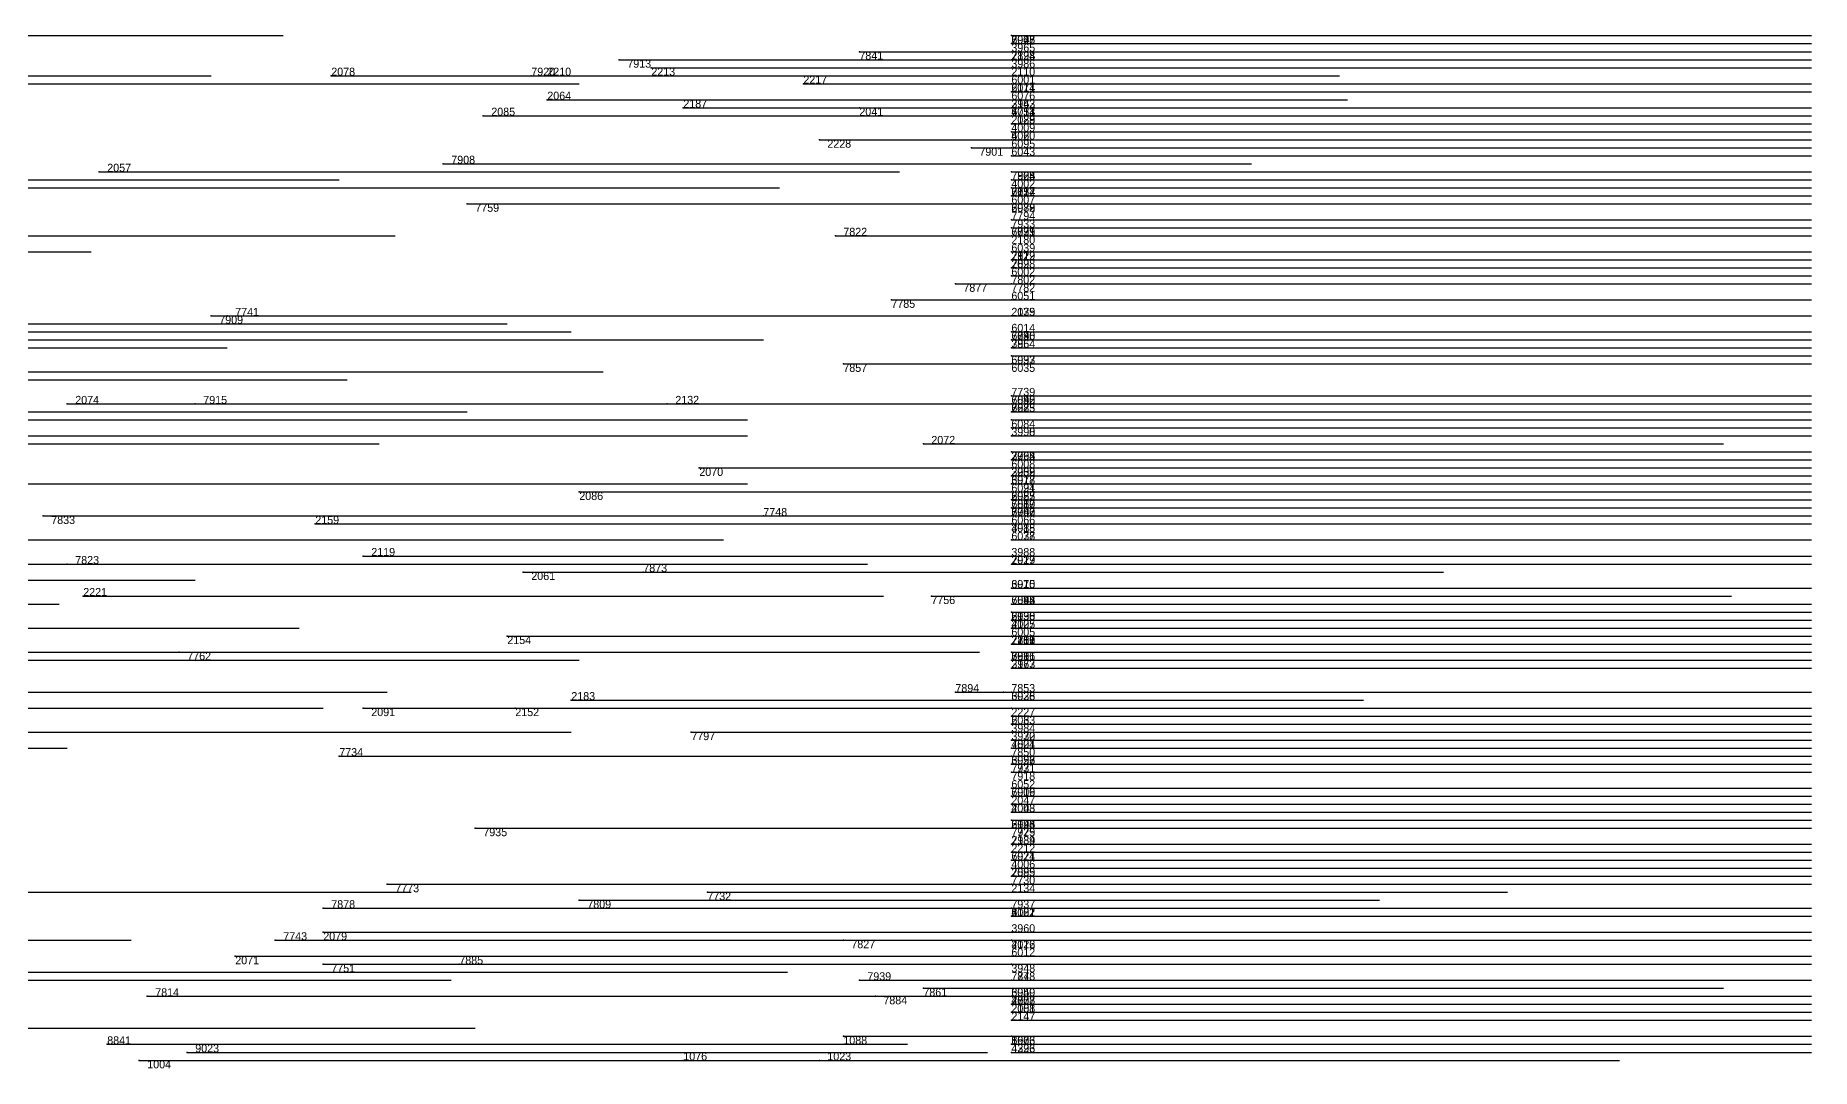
# Model space of a CAD drawing. Extents: x 0 to 1.1, y 0 to 1.
# Drawn here: x 0.878 to 1.1, y 0.501 to 0.63 of the extents above; entities that cross this region are included whole.
import ezdxf

# ---------------------------------------------------------------- set-up
doc = ezdxf.new("R2010")
doc.units = 0
for name, color, linetype in [('Facilities', 3, 'CONTINUOUS'), ('Normals', 1, 'CONTINUOUS'), ('Source_points', 5, 'CONTINUOUS'), ('Text', 3, 'CONTINUOUS')]:
    doc.layers.add(name, color=color, linetype=linetype)

msp = doc.modelspace()

# ---------------------------------------------------------------- linework, layer by layer
at = {"layer": 'Facilities', "color": 3}
for p in [(1, 0.63, 0.633), (1, 0.63, 0.983), (1, 0.629, 0.049), (1, 0.629, 0.33), (0.951, 0.627, 1), (0.955, 0.626), (0.981, 0.628, 1), (1, 0.628, 0.957), (1, 0.627, 0.099), (1, 0.626, 0.115), (1, 0.626, 0.304), (0.915, 0.625), (0.94, 0.625, 1), (0.941, 0.625), (0.974, 0.624), (1, 0.624, 0.247), (1, 0.624, 0.727), (0.942, 0.622), (1, 0.623, 0.6), (1, 0.623, 0.648), (0.934, 0.62), (0.959, 0.621), (0.981, 0.621), (1, 0.621, 0.13), (1, 0.621, 0.459), (1, 0.621, 0.27), (1, 0.621, 0.995), (1, 0.62, 0.238), (1, 0.62, 0.668), (1, 0.619, 0.172), (1, 0.618, 0.406), (1, 0.618, 0.38), (0.976, 0.617), (0.995, 0.616, 1), (1, 0.617, 0.641), (1, 0.616, 0.747), (1, 0.615, 0.708), (0.886, 0.613), (0.929, 0.614, 1), (1, 0.613, 0.867), (1, 0.613, 0.786), (1, 0.612, 0.3), (1, 0.612, 0.875), (1, 0.611, 0.009), (1, 0.611, 0.672), (1, 0.611, 0.875), (0.932, 0.609, 1), (1, 0.61, 0.76), (1, 0.609), (1, 0.609, 0.334), (1, 0.609, 0.555), (1, 0.609, 0.526), (1, 0.607, 0.934), (1, 0.607, 0.854), (1, 0.606, 0.901), (0.978, 0.605, 1), (1, 0.605, 0.197), (1, 0.605, 0.728), (1, 0.605, 0.853), (1, 0.603, 0.153), (1, 0.603, 0.651), (1, 0.603, 0.913), (1, 0.603, 0.984), (1, 0.602, 0.894), (1, 0.601, 0.156), (1, 0.6, 0.693), (0.993, 0.599, 1), (1, 0.599, 0.977), (1, 0.599, 0.965), (0.9, 0.595, 1), (0.902, 0.595, 1), (0.985, 0.597, 1), (1, 0.597, 0.532), (1, 0.595, 0.221), (1, 0.595, 0.014), (1, 0.593, 0.73), (1, 0.593, 0.672), (1, 0.593, 0.933), (1, 0.592, 0.793), (1, 0.592, 0.896), (1, 0.591, 0.286), (0.979, 0.589, 1), (1, 0.59, 0.621), (1, 0.59, 0.54), (1, 0.589, 0.689), (0.882, 0.584), (0.898, 0.584, 1), (0.957, 0.584), (1, 0.585, 0.596), (1, 0.585, 0.709), (1, 0.585, 0.838), (1, 0.585, 0.831), (1, 0.584, 0.129), (1, 0.584, 0.637), (1, 0.584, 0.84), (1, 0.583, 0.944), (1, 0.582, 0.61), (1, 0.581, 0.441), (1, 0.58, 0.361), (0.989, 0.579), (1, 0.578, 0.183), (0.961, 0.576), (1, 0.577, 0.351), (1, 0.577, 0.798), (1, 0.576, 0.214), (1, 0.576, 0.258), (1, 0.576, 0.593), (1, 0.575, 0.068), (1, 0.575, 0.483), (1, 0.575, 0.581), (0.946, 0.573), (1, 0.574, 0.599), (1, 0.573, 0.17), (1, 0.573, 0.675), (1, 0.572, 0.275), (1, 0.572, 0.509), (1, 0.572, 0.875), (1, 0.572, 0.794), (1, 0.571, 0.537), (1, 0.571, 0.563), (1, 0.571, 0.612), (1, 0.571, 0.97), (0.879, 0.57, 1), (0.913, 0.569), (0.969, 0.57, 1), (1, 0.57, 0.479), (1, 0.57, 0.685), (1, 0.57, 0.938), (1, 0.569, 0.387), (1, 0.569, 0.407), (1, 0.567, 0.569), (1, 0.567, 0.567), (0.882, 0.564, 1), (0.919, 0.565), (1, 0.565, 0.299), (1, 0.564, 0.073), (1, 0.564, 0.792), (0.939, 0.563), (0.954, 0.563, 1), (0.884, 0.56), (0.99, 0.56, 1), (1, 0.561, 0.34), (1, 0.561, 0.519), (1, 0.559, 0.529), (1, 0.559, 0.513), (1, 0.559, 0.93), (1, 0.558, 0.208), (0.937, 0.555), (1, 0.557, 0.174), (1, 0.557, 0.372), (1, 0.557, 0.422), (1, 0.557, 0.752), (1, 0.556, 0.133), (1, 0.555, 0.662), (0.896, 0.553, 1), (1, 0.554, 0.209), (1, 0.554, 0.023), (1, 0.554, 0.231), (1, 0.554, 0.863), (1, 0.554, 0.965), (1, 0.553, 0.6), (1, 0.552, 0.458), (1, 0.552, 0.304), (1, 0.552, 0.875), (1, 0.551, 0.052), (0.945, 0.547), (0.993, 0.548, 1), (0.999, 0.548, 1), (1, 0.548, 0.47), (1, 0.548, 0.544), (0.919, 0.546), (0.938, 0.546), (1, 0.546, 0.067), (1, 0.545, 0.677), (1, 0.544, 0.229), (1, 0.544, 0.462), (0.96, 0.543, 1), (1, 0.543, 0.375), (1, 0.542, 0.288), (1, 0.542, 0.785), (0.916, 0.54, 1), (1, 0.541, 0.426), (1, 0.54, 0.585), (1, 0.54, 0.717), (1, 0.54, 0.889), (1, 0.539, 0.37), (1, 0.539, 0.94), (1, 0.538, 0.863), (1, 0.538, 0.853), (1, 0.536, 0.742), (1, 0.535, 0.071), (1, 0.535, 0.518), (1, 0.535, 0.898), (1, 0.534, 0.471), (1, 0.533, 0.128), (0.933, 0.531, 1), (1, 0.532, 0.057), (1, 0.531, 0.358), (1, 0.531, 0.572), (1, 0.531, 0.946), (1, 0.531, 0.865), (1, 0.529, 0.172), (1, 0.529, 0.842), (1, 0.528, 0.233), (1, 0.527, 0.678), (1, 0.527, 0.94), (0.922, 0.524, 1), (1, 0.526, 0.413), (1, 0.525, 0.135), (1, 0.525, 0.82), (1, 0.525, 0.786), (1, 0.524, 0.106), (0.946, 0.522, 1), (0.962, 0.523, 1), (0.914, 0.521, 1), (1, 0.521, 0.042), (1, 0.521, 0.369), (1, 0.521, 0.714), (1, 0.521, 0.911), (1, 0.52, 0.361), (0.914, 0.518), (1, 0.518, 0.391), (0.903, 0.515), (0.908, 0.517, 1), (0.979, 0.517, 1), (1, 0.517, 0.146), (1, 0.517, 0.269), (1, 0.515, 0.543), (0.914, 0.514, 1), (0.931, 0.514, 1), (1, 0.514, 0.496), (0.981, 0.512, 1), (0.989, 0.511, 1), (1, 0.512, 0.905), (1, 0.512, 0.932), (0.892, 0.51, 1), (0.983, 0.51, 1), (1, 0.51, 0.484), (1, 0.51, 0.731), (1, 0.51, 0.833), (1, 0.509, 0.002), (1, 0.509, 0.404), (1, 0.509, 0.939), (1, 0.508, 0.044), (1, 0.508, 0.209), (1, 0.507, 0.073), (0.887, 0.504, 1), (0.979, 0.505), (1, 0.505, 0.522), (1, 0.505, 0.995), (1, 0.504, 0.088), (0.891, 0.502), (0.897, 0.503, 1), (0.959, 0.502), (0.976, 0.502), (1, 0.503, 0.319), (1, 0.503, 0.463)]:
    msp.add_point(p, dxfattribs=at)
at = {"layer": 'Normals', "color": 1}
for p, q in [((0.809, 0.63), (0.909, 0.63)), ((1, 0.63, 0.633), (1.1, 0.63, 0.633)), ((1, 0.63, 0.983), (1.1, 0.63, 0.983)), ((1, 0.629, 0.049), (1.1, 0.629, 0.049)), ((1, 0.629, 0.33), (1.1, 0.629, 0.33)), ((0.951, 0.627, 1), (1.051, 0.627, 1)), ((0.955, 0.626), (1.055, 0.626)), ((0.981, 0.628, 1), (1.081, 0.628, 1)), ((1, 0.628, 0.957), (1.1, 0.628, 0.957)), ((1, 0.627, 0.099), (1.1, 0.627, 0.099)), ((1, 0.626, 0.115), (1.1, 0.626, 0.115)), ((1, 0.626, 0.304), (1.1, 0.626, 0.304)), ((0.8, 0.625, 1), (0.9, 0.625, 1)), ((0.846, 0.624), (0.946, 0.624)), ((0.915, 0.625), (1.015, 0.625)), ((0.94, 0.625, 1), (1.04, 0.625, 1)), ((0.941, 0.625), (1.041, 0.625)), ((0.974, 0.624), (1.074, 0.624)), ((1, 0.624, 0.247), (1.1, 0.624, 0.247)), ((1, 0.624, 0.727), (1.1, 0.624, 0.727)), ((0.942, 0.622), (1.042, 0.622)), ((1, 0.623, 0.6), (1.1, 0.623, 0.6)), ((1, 0.623, 0.648), (1.1, 0.623, 0.648)), ((0.934, 0.62), (1.034, 0.62)), ((0.959, 0.621), (1.059, 0.621)), ((0.981, 0.621), (1.081, 0.621)), ((1, 0.621, 0.13), (1.1, 0.621, 0.13)), ((1, 0.621, 0.459), (1.1, 0.621, 0.459)), ((1, 0.621, 0.27), (1.1, 0.621, 0.27)), ((1, 0.621, 0.995), (1.1, 0.621, 0.995)), ((1, 0.62, 0.238), (1.1, 0.62, 0.238)), ((1, 0.62, 0.668), (1.1, 0.62, 0.668)), ((1, 0.619, 0.172), (1.1, 0.619, 0.172)), ((1, 0.618, 0.406), (1.1, 0.618, 0.406)), ((1, 0.618, 0.38), (1.1, 0.618, 0.38)), ((0.976, 0.617), (1.076, 0.617)), ((0.995, 0.616, 1), (1.095, 0.616, 1)), ((1, 0.617, 0.641), (1.1, 0.617, 0.641)), ((1, 0.616, 0.747), (1.1, 0.616, 0.747)), ((1, 0.615, 0.708), (1.1, 0.615, 0.708)), ((0.886, 0.613), (0.986, 0.613)), ((0.929, 0.614, 1), (1.03, 0.614, 1)), ((1, 0.613, 0.867), (1.1, 0.613, 0.867)), ((1, 0.613, 0.786), (1.1, 0.613, 0.786)), ((0.816, 0.612), (0.916, 0.612)), ((0.871, 0.611, 1), (0.971, 0.611, 1)), ((1, 0.612, 0.3), (1.1, 0.612, 0.3)), ((1, 0.612, 0.875), (1.1, 0.612, 0.875)), ((1, 0.611, 0.009), (1.1, 0.611, 0.009)), ((1, 0.611, 0.672), (1.1, 0.611, 0.672)), ((1, 0.611, 0.875), (1.1, 0.611, 0.875)), ((0.932, 0.609, 1), (1.032, 0.609, 1)), ((1, 0.61, 0.76), (1.1, 0.61, 0.76)), ((1, 0.609), (1.1, 0.609)), ((1, 0.609, 0.334), (1.1, 0.609, 0.334)), ((1, 0.609, 0.555), (1.1, 0.609, 0.555)), ((1, 0.609, 0.526), (1.1, 0.609, 0.526)), ((1, 0.607, 0.934), (1.1, 0.607, 0.934)), ((1, 0.607, 0.854), (1.1, 0.607, 0.854)), ((1, 0.606, 0.901), (1.1, 0.606, 0.901)), ((0.823, 0.605), (0.923, 0.605)), ((0.978, 0.605, 1), (1.078, 0.605, 1)), ((1, 0.605, 0.197), (1.1, 0.605, 0.197)), ((1, 0.605, 0.728), (1.1, 0.605, 0.728)), ((1, 0.605, 0.853), (1.1, 0.605, 0.853)), ((0.785, 0.603, 1), (0.885, 0.603, 1)), ((1, 0.603, 0.153), (1.1, 0.603, 0.153)), ((1, 0.603, 0.651), (1.1, 0.603, 0.651)), ((1, 0.603, 0.913), (1.1, 0.603, 0.913)), ((1, 0.603, 0.984), (1.1, 0.603, 0.984)), ((1, 0.602, 0.894), (1.1, 0.602, 0.894)), ((1, 0.601, 0.156), (1.1, 0.601, 0.156)), ((1, 0.6, 0.693), (1.1, 0.6, 0.693)), ((0.993, 0.599, 1), (1.093, 0.599, 1)), ((1, 0.599, 0.977), (1.1, 0.599, 0.977)), ((1, 0.599, 0.965), (1.1, 0.599, 0.965)), ((0.9, 0.595, 1), (1, 0.595, 1)), ((0.902, 0.595, 1), (1.002, 0.595, 1)), ((0.985, 0.597, 1), (1.085, 0.597, 1)), ((1, 0.597, 0.532), (1.1, 0.597, 0.532)), ((1, 0.595, 0.221), (1.1, 0.595, 0.221)), ((1, 0.595, 0.014), (1.1, 0.595, 0.014)), ((0.837, 0.594, 1), (0.937, 0.594, 1)), ((0.845, 0.593), (0.945, 0.593)), ((1, 0.593, 0.73), (1.1, 0.593, 0.73)), ((1, 0.593, 0.672), (1.1, 0.593, 0.672)), ((1, 0.593, 0.933), (1.1, 0.593, 0.933)), ((0.802, 0.591), (0.902, 0.591)), ((0.869, 0.592), (0.969, 0.592)), ((1, 0.592, 0.793), (1.1, 0.592, 0.793)), ((1, 0.592, 0.896), (1.1, 0.592, 0.896)), ((1, 0.591, 0.286), (1.1, 0.591, 0.286)), ((0.979, 0.589, 1), (1.079, 0.589, 1)), ((1, 0.59, 0.621), (1.1, 0.59, 0.621)), ((1, 0.59, 0.54), (1.1, 0.59, 0.54)), ((1, 0.589, 0.689), (1.1, 0.589, 0.689)), ((0.817, 0.587), (0.917, 0.587)), ((0.849, 0.588), (0.949, 0.588)), ((0.882, 0.584), (0.982, 0.584)), ((0.898, 0.584, 1), (0.998, 0.584, 1)), ((0.957, 0.584), (1.057, 0.584)), ((1, 0.585, 0.596), (1.1, 0.585, 0.596)), ((1, 0.585, 0.709), (1.1, 0.585, 0.709)), ((1, 0.585, 0.838), (1.1, 0.585, 0.838)), ((1, 0.585, 0.831), (1.1, 0.585, 0.831)), ((1, 0.584, 0.129), (1.1, 0.584, 0.129)), ((1, 0.584, 0.637), (1.1, 0.584, 0.637)), ((1, 0.584, 0.84), (1.1, 0.584, 0.84)), ((0.832, 0.583, 1), (0.932, 0.583, 1)), ((0.867, 0.582, 1), (0.967, 0.582, 1)), ((1, 0.583, 0.944), (1.1, 0.583, 0.944)), ((1, 0.582, 0.61), (1.1, 0.582, 0.61)), ((0.867, 0.58), (0.967, 0.58)), ((1, 0.581, 0.441), (1.1, 0.581, 0.441)), ((1, 0.58, 0.361), (1.1, 0.58, 0.361)), ((0.821, 0.579, 1), (0.921, 0.579, 1)), ((0.989, 0.579), (1.089, 0.579)), ((1, 0.578, 0.183), (1.1, 0.578, 0.183)), ((0.961, 0.576), (1.061, 0.576)), ((1, 0.577, 0.351), (1.1, 0.577, 0.351)), ((1, 0.577, 0.798), (1.1, 0.577, 0.798)), ((1, 0.576, 0.214), (1.1, 0.576, 0.214)), ((1, 0.576, 0.258), (1.1, 0.576, 0.258)), ((1, 0.576, 0.593), (1.1, 0.576, 0.593)), ((1, 0.575, 0.068), (1.1, 0.575, 0.068)), ((1, 0.575, 0.483), (1.1, 0.575, 0.483)), ((1, 0.575, 0.581), (1.1, 0.575, 0.581)), ((0.84, 0.574, 1), (0.94, 0.574, 1)), ((0.851, 0.574), (0.951, 0.574)), ((0.867, 0.574, 1), (0.967, 0.574, 1)), ((0.946, 0.573), (1.046, 0.573)), ((1, 0.574, 0.599), (1.1, 0.574, 0.599)), ((1, 0.573, 0.17), (1.1, 0.573, 0.17)), ((1, 0.573, 0.675), (1.1, 0.573, 0.675)), ((1, 0.572, 0.275), (1.1, 0.572, 0.275)), ((1, 0.572, 0.509), (1.1, 0.572, 0.509)), ((1, 0.572, 0.875), (1.1, 0.572, 0.875)), ((1, 0.572, 0.794), (1.1, 0.572, 0.794)), ((1, 0.571, 0.537), (1.1, 0.571, 0.537)), ((1, 0.571, 0.563), (1.1, 0.571, 0.563)), ((1, 0.571, 0.612), (1.1, 0.571, 0.612)), ((1, 0.571, 0.97), (1.1, 0.571, 0.97)), ((0.879, 0.57, 1), (0.979, 0.57, 1)), ((0.913, 0.569), (1.013, 0.569)), ((0.969, 0.57, 1), (1.069, 0.57, 1)), ((1, 0.57, 0.479), (1.1, 0.57, 0.479)), ((1, 0.57, 0.685), (1.1, 0.57, 0.685)), ((1, 0.57, 0.938), (1.1, 0.57, 0.938)), ((1, 0.569, 0.387), (1.1, 0.569, 0.387)), ((1, 0.569, 0.407), (1.1, 0.569, 0.407)), ((0.864, 0.567, 1), (0.964, 0.567, 1)), ((1, 0.567, 0.569), (1.1, 0.567, 0.569)), ((1, 0.567, 0.567), (1.1, 0.567, 0.567)), ((0.851, 0.564, 1), (0.951, 0.564, 1)), ((0.882, 0.564, 1), (0.982, 0.564, 1)), ((0.919, 0.565), (1.019, 0.565)), ((1, 0.565, 0.299), (1.1, 0.565, 0.299)), ((1, 0.564, 0.073), (1.1, 0.564, 0.073)), ((1, 0.564, 0.792), (1.1, 0.564, 0.792)), ((0.798, 0.562), (0.898, 0.562)), ((0.939, 0.563), (1.039, 0.563)), ((0.954, 0.563, 1), (1.054, 0.563, 1)), ((0.884, 0.56), (0.984, 0.56)), ((0.99, 0.56, 1), (1.09, 0.56, 1)), ((1, 0.561, 0.34), (1.1, 0.561, 0.34)), ((1, 0.561, 0.519), (1.1, 0.561, 0.519)), ((0.781, 0.559), (0.881, 0.559)), ((1, 0.559, 0.529), (1.1, 0.559, 0.529)), ((1, 0.559, 0.513), (1.1, 0.559, 0.513)), ((1, 0.559, 0.93), (1.1, 0.559, 0.93)), ((1, 0.558, 0.208), (1.1, 0.558, 0.208)), ((0.811, 0.556), (0.911, 0.556)), ((0.937, 0.555), (1.037, 0.555)), ((1, 0.557, 0.174), (1.1, 0.557, 0.174)), ((1, 0.557, 0.372), (1.1, 0.557, 0.372)), ((1, 0.557, 0.422), (1.1, 0.557, 0.422)), ((1, 0.557, 0.752), (1.1, 0.557, 0.752)), ((1, 0.556, 0.133), (1.1, 0.556, 0.133)), ((1, 0.555, 0.662), (1.1, 0.555, 0.662)), ((0.825, 0.553, 1), (0.925, 0.553, 1)), ((0.896, 0.553, 1), (0.996, 0.553, 1)), ((1, 0.554, 0.209), (1.1, 0.554, 0.209)), ((1, 0.554, 0.023), (1.1, 0.554, 0.023)), ((1, 0.554, 0.231), (1.1, 0.554, 0.231)), ((1, 0.554, 0.863), (1.1, 0.554, 0.863)), ((1, 0.554, 0.965), (1.1, 0.554, 0.965)), ((1, 0.553, 0.6), (1.1, 0.553, 0.6)), ((0.846, 0.552, 1), (0.946, 0.552, 1)), ((1, 0.552, 0.458), (1.1, 0.552, 0.458)), ((1, 0.552, 0.304), (1.1, 0.552, 0.304)), ((1, 0.552, 0.875), (1.1, 0.552, 0.875)), ((1, 0.551, 0.052), (1.1, 0.551, 0.052)), ((0.822, 0.548, 1), (0.922, 0.548, 1)), ((0.945, 0.547), (1.044, 0.547)), ((0.993, 0.548, 1), (1.093, 0.548, 1)), ((0.999, 0.548, 1), (1.099, 0.548, 1)), ((1, 0.548, 0.47), (1.1, 0.548, 0.47)), ((1, 0.548, 0.544), (1.1, 0.548, 0.544)), ((0.814, 0.546, 1), (0.914, 0.546, 1)), ((0.919, 0.546), (1.019, 0.546)), ((0.938, 0.546), (1.038, 0.546)), ((1, 0.546, 0.067), (1.1, 0.546, 0.067)), ((1, 0.545, 0.677), (1.1, 0.545, 0.677)), ((1, 0.544, 0.229), (1.1, 0.544, 0.229)), ((1, 0.544, 0.462), (1.1, 0.544, 0.462)), ((0.845, 0.543), (0.945, 0.543)), ((0.96, 0.543, 1), (1.06, 0.543, 1)), ((1, 0.543, 0.375), (1.1, 0.543, 0.375)), ((1, 0.542, 0.288), (1.1, 0.542, 0.288)), ((1, 0.542, 0.785), (1.1, 0.542, 0.785)), ((0.782, 0.541), (0.882, 0.541)), ((0.916, 0.54, 1), (1.016, 0.54, 1)), ((1, 0.541, 0.426), (1.1, 0.541, 0.426)), ((1, 0.54, 0.585), (1.1, 0.54, 0.585)), ((1, 0.54, 0.717), (1.1, 0.54, 0.717)), ((1, 0.54, 0.889), (1.1, 0.54, 0.889)), ((1, 0.539, 0.37), (1.1, 0.539, 0.37)), ((1, 0.539, 0.94), (1.1, 0.539, 0.94)), ((1, 0.538, 0.863), (1.1, 0.538, 0.863)), ((1, 0.538, 0.853), (1.1, 0.538, 0.853)), ((1, 0.536, 0.742), (1.1, 0.536, 0.742)), ((1, 0.535, 0.071), (1.1, 0.535, 0.071)), ((1, 0.535, 0.518), (1.1, 0.535, 0.518)), ((1, 0.535, 0.898), (1.1, 0.535, 0.898)), ((1, 0.534, 0.471), (1.1, 0.534, 0.471)), ((1, 0.533, 0.128), (1.1, 0.533, 0.128)), ((0.933, 0.531, 1), (1.033, 0.531, 1)), ((1, 0.532, 0.057), (1.1, 0.532, 0.057)), ((1, 0.531, 0.358), (1.1, 0.531, 0.358)), ((1, 0.531, 0.572), (1.1, 0.531, 0.572)), ((1, 0.531, 0.946), (1.1, 0.531, 0.946)), ((1, 0.531, 0.865), (1.1, 0.531, 0.865)), ((1, 0.529, 0.172), (1.1, 0.529, 0.172)), ((1, 0.529, 0.842), (1.1, 0.529, 0.842)), ((1, 0.528, 0.233), (1.1, 0.528, 0.233)), ((1, 0.527, 0.678), (1.1, 0.527, 0.678)), ((1, 0.527, 0.94), (1.1, 0.527, 0.94)), ((0.922, 0.524, 1), (1.022, 0.524, 1)), ((1, 0.526, 0.413), (1.1, 0.526, 0.413)), ((1, 0.525, 0.135), (1.1, 0.525, 0.135)), ((1, 0.525, 0.82), (1.1, 0.525, 0.82)), ((1, 0.525, 0.786), (1.1, 0.525, 0.786)), ((1, 0.524, 0.106), (1.1, 0.524, 0.106)), ((0.825, 0.523, 1), (0.925, 0.523, 1)), ((0.946, 0.522, 1), (1.046, 0.522, 1)), ((0.962, 0.523, 1), (1.062, 0.523, 1)), ((0.914, 0.521, 1), (1.014, 0.521, 1)), ((1, 0.521, 0.042), (1.1, 0.521, 0.042)), ((1, 0.521, 0.369), (1.1, 0.521, 0.369)), ((1, 0.521, 0.714), (1.1, 0.521, 0.714)), ((1, 0.521, 0.911), (1.1, 0.521, 0.911)), ((1, 0.52, 0.361), (1.1, 0.52, 0.361)), ((0.914, 0.518), (1.014, 0.518)), ((1, 0.518, 0.391), (1.1, 0.518, 0.391)), ((0.79, 0.517, 1), (0.89, 0.517, 1)), ((0.903, 0.515), (1.003, 0.515)), ((0.908, 0.517, 1), (1.008, 0.517, 1)), ((0.979, 0.517, 1), (1.079, 0.517, 1)), ((1, 0.517, 0.146), (1.1, 0.517, 0.146)), ((1, 0.517, 0.269), (1.1, 0.517, 0.269)), ((1, 0.515, 0.543), (1.1, 0.515, 0.543)), ((0.85, 0.513), (0.95, 0.513)), ((0.872, 0.513, 1), (0.972, 0.513, 1)), ((0.914, 0.514, 1), (1.014, 0.514, 1)), ((0.931, 0.514, 1), (1.031, 0.514, 1)), ((1, 0.514, 0.496), (1.1, 0.514, 0.496)), ((0.831, 0.512), (0.93, 0.512)), ((0.981, 0.512, 1), (1.081, 0.512, 1)), ((0.989, 0.511, 1), (1.089, 0.511, 1)), ((1, 0.512, 0.905), (1.1, 0.512, 0.905)), ((1, 0.512, 0.932), (1.1, 0.512, 0.932)), ((0.892, 0.51, 1), (0.992, 0.51, 1)), ((0.983, 0.51, 1), (1.083, 0.51, 1)), ((1, 0.51, 0.484), (1.1, 0.51, 0.484)), ((1, 0.51, 0.731), (1.1, 0.51, 0.731)), ((1, 0.51, 0.833), (1.1, 0.51, 0.833)), ((1, 0.509, 0.002), (1.1, 0.509, 0.002)), ((1, 0.509, 0.404), (1.1, 0.509, 0.404)), ((1, 0.509, 0.939), (1.1, 0.509, 0.939)), ((1, 0.508, 0.044), (1.1, 0.508, 0.044)), ((1, 0.508, 0.209), (1.1, 0.508, 0.209)), ((1, 0.507, 0.073), (1.1, 0.507, 0.073)), ((0.833, 0.506), (0.933, 0.506)), ((0.887, 0.504, 1), (0.987, 0.504, 1)), ((0.979, 0.505), (1.079, 0.505)), ((1, 0.505, 0.522), (1.1, 0.505, 0.522)), ((1, 0.505, 0.995), (1.1, 0.505, 0.995)), ((1, 0.504, 0.088), (1.1, 0.504, 0.088)), ((0.891, 0.502), (0.991, 0.502)), ((0.897, 0.503, 1), (0.997, 0.503, 1)), ((0.959, 0.502), (1.059, 0.502)), ((0.976, 0.502), (1.076, 0.502)), ((1, 0.503, 0.319), (1.1, 0.503, 0.319)), ((1, 0.503, 0.463), (1.1, 0.503, 0.463))]:
    msp.add_line(p, q, dxfattribs=at)
at = {"layer": 'Source_points', "color": 5}
for p in [(1, 0.63, 0.633), (1, 0.63, 0.983), (1, 0.629, 0.049), (1, 0.629, 0.33), (0.951, 0.627, 1), (0.955, 0.626), (0.981, 0.628, 1), (1, 0.628, 0.957), (1, 0.627, 0.099), (1, 0.626, 0.115), (1, 0.626, 0.304), (0.915, 0.625), (0.94, 0.625, 1), (0.941, 0.625), (0.974, 0.624), (1, 0.624, 0.247), (1, 0.624, 0.727), (0.942, 0.622), (1, 0.623, 0.6), (1, 0.623, 0.648), (0.934, 0.62), (0.959, 0.621), (0.981, 0.621), (1, 0.621, 0.13), (1, 0.621, 0.459), (1, 0.621, 0.27), (1, 0.621, 0.995), (1, 0.62, 0.238), (1, 0.62, 0.668), (1, 0.619, 0.172), (1, 0.618, 0.406), (1, 0.618, 0.38), (0.976, 0.617), (0.995, 0.616, 1), (1, 0.617, 0.641), (1, 0.616, 0.747), (1, 0.615, 0.708), (0.886, 0.613), (0.929, 0.614, 1), (1, 0.613, 0.867), (1, 0.613, 0.786), (1, 0.612, 0.3), (1, 0.612, 0.875), (1, 0.611, 0.009), (1, 0.611, 0.672), (1, 0.611, 0.875), (0.932, 0.609, 1), (1, 0.61, 0.76), (1, 0.609), (1, 0.609, 0.334), (1, 0.609, 0.555), (1, 0.609, 0.526), (1, 0.607, 0.934), (1, 0.607, 0.854), (1, 0.606, 0.901), (0.978, 0.605, 1), (1, 0.605, 0.197), (1, 0.605, 0.728), (1, 0.605, 0.853), (1, 0.603, 0.153), (1, 0.603, 0.651), (1, 0.603, 0.913), (1, 0.603, 0.984), (1, 0.602, 0.894), (1, 0.601, 0.156), (1, 0.6, 0.693), (0.993, 0.599, 1), (1, 0.599, 0.977), (1, 0.599, 0.965), (0.9, 0.595, 1), (0.902, 0.595, 1), (0.985, 0.597, 1), (1, 0.597, 0.532), (1, 0.595, 0.221), (1, 0.595, 0.014), (1, 0.593, 0.73), (1, 0.593, 0.672), (1, 0.593, 0.933), (1, 0.592, 0.793), (1, 0.592, 0.896), (1, 0.591, 0.286), (0.979, 0.589, 1), (1, 0.59, 0.621), (1, 0.59, 0.54), (1, 0.589, 0.689), (0.882, 0.584), (0.898, 0.584, 1), (0.957, 0.584), (1, 0.585, 0.596), (1, 0.585, 0.709), (1, 0.585, 0.838), (1, 0.585, 0.831), (1, 0.584, 0.129), (1, 0.584, 0.637), (1, 0.584, 0.84), (1, 0.583, 0.944), (1, 0.582, 0.61), (1, 0.581, 0.441), (1, 0.58, 0.361), (0.989, 0.579), (1, 0.578, 0.183), (0.961, 0.576), (1, 0.577, 0.351), (1, 0.577, 0.798), (1, 0.576, 0.214), (1, 0.576, 0.258), (1, 0.576, 0.593), (1, 0.575, 0.068), (1, 0.575, 0.483), (1, 0.575, 0.581), (0.946, 0.573), (1, 0.574, 0.599), (1, 0.573, 0.17), (1, 0.573, 0.675), (1, 0.572, 0.275), (1, 0.572, 0.509), (1, 0.572, 0.875), (1, 0.572, 0.794), (1, 0.571, 0.537), (1, 0.571, 0.563), (1, 0.571, 0.612), (1, 0.571, 0.97), (0.879, 0.57, 1), (0.913, 0.569), (0.969, 0.57, 1), (1, 0.57, 0.479), (1, 0.57, 0.685), (1, 0.57, 0.938), (1, 0.569, 0.387), (1, 0.569, 0.407), (1, 0.567, 0.569), (1, 0.567, 0.567), (0.882, 0.564, 1), (0.919, 0.565), (1, 0.565, 0.299), (1, 0.564, 0.073), (1, 0.564, 0.792), (0.939, 0.563), (0.954, 0.563, 1), (0.884, 0.56), (0.99, 0.56, 1), (1, 0.561, 0.34), (1, 0.561, 0.519), (1, 0.559, 0.529), (1, 0.559, 0.513), (1, 0.559, 0.93), (1, 0.558, 0.208), (0.937, 0.555), (1, 0.557, 0.174), (1, 0.557, 0.372), (1, 0.557, 0.422), (1, 0.557, 0.752), (1, 0.556, 0.133), (1, 0.555, 0.662), (0.896, 0.553, 1), (1, 0.554, 0.209), (1, 0.554, 0.023), (1, 0.554, 0.231), (1, 0.554, 0.863), (1, 0.554, 0.965), (1, 0.553, 0.6), (1, 0.552, 0.458), (1, 0.552, 0.304), (1, 0.552, 0.875), (1, 0.551, 0.052), (0.945, 0.547), (0.993, 0.548, 1), (0.999, 0.548, 1), (1, 0.548, 0.47), (1, 0.548, 0.544), (0.919, 0.546), (0.938, 0.546), (1, 0.546, 0.067), (1, 0.545, 0.677), (1, 0.544, 0.229), (1, 0.544, 0.462), (0.96, 0.543, 1), (1, 0.543, 0.375), (1, 0.542, 0.288), (1, 0.542, 0.785), (0.916, 0.54, 1), (1, 0.541, 0.426), (1, 0.54, 0.585), (1, 0.54, 0.717), (1, 0.54, 0.889), (1, 0.539, 0.37), (1, 0.539, 0.94), (1, 0.538, 0.863), (1, 0.538, 0.853), (1, 0.536, 0.742), (1, 0.535, 0.071), (1, 0.535, 0.518), (1, 0.535, 0.898), (1, 0.534, 0.471), (1, 0.533, 0.128), (0.933, 0.531, 1), (1, 0.532, 0.057), (1, 0.531, 0.358), (1, 0.531, 0.572), (1, 0.531, 0.946), (1, 0.531, 0.865), (1, 0.529, 0.172), (1, 0.529, 0.842), (1, 0.528, 0.233), (1, 0.527, 0.678), (1, 0.527, 0.94), (0.922, 0.524, 1), (1, 0.526, 0.413), (1, 0.525, 0.135), (1, 0.525, 0.82), (1, 0.525, 0.786), (1, 0.524, 0.106), (0.946, 0.522, 1), (0.962, 0.523, 1), (0.914, 0.521, 1), (1, 0.521, 0.042), (1, 0.521, 0.369), (1, 0.521, 0.714), (1, 0.521, 0.911), (1, 0.52, 0.361), (0.914, 0.518), (1, 0.518, 0.391), (0.903, 0.515), (0.908, 0.517, 1), (0.979, 0.517, 1), (1, 0.517, 0.146), (1, 0.517, 0.269), (1, 0.515, 0.543), (0.914, 0.514, 1), (0.931, 0.514, 1), (1, 0.514, 0.496), (0.981, 0.512, 1), (0.989, 0.511, 1), (1, 0.512, 0.905), (1, 0.512, 0.932), (0.892, 0.51, 1), (0.983, 0.51, 1), (1, 0.51, 0.484), (1, 0.51, 0.731), (1, 0.51, 0.833), (1, 0.509, 0.002), (1, 0.509, 0.404), (1, 0.509, 0.939), (1, 0.508, 0.044), (1, 0.508, 0.209), (1, 0.507, 0.073), (0.887, 0.504, 1), (0.979, 0.505), (1, 0.505, 0.522), (1, 0.505, 0.995), (1, 0.504, 0.088), (0.891, 0.502), (0.897, 0.503, 1), (0.959, 0.502), (0.976, 0.502), (1, 0.503, 0.319), (1, 0.503, 0.463)]:
    msp.add_point(p, dxfattribs=at)

# ---------------------------------------------------------------- texts
at = {"layer": 'Text', "color": 3}
for s, p in [('3965', (1, 0.628, 0.33)), ('2077', (1, 0.629, 0.049)), ('6048', (1, 0.629, 0.633)), ('7905', (1, 0.629, 0.983)), ('2078', (0.915, 0.625)), ('7920', (0.94, 0.625, 1)), ('2210', (0.942, 0.625)), ('7913', (0.952, 0.626, 1)), ('2213', (0.955, 0.625)), ('7841', (0.981, 0.627, 1)), ('3986', (1, 0.626, 0.304)), ('2198', (1, 0.627, 0.099)), ('7824', (1, 0.627, 0.957)), ('2110', (1, 0.625, 0.115)), ('2217', (0.974, 0.624)), ('6001', (1, 0.624, 0.727)), ('2174', (1, 0.623, 0.247)), ('6011', (1, 0.623, 0.6)), ('2064', (0.942, 0.622)), ('2187', (0.959, 0.621)), ('3942', (1, 0.621, 0.459)), ('6076', (1, 0.622, 0.648)), ('2163', (1, 0.621, 0.13)), ('2085', (0.935, 0.62)), ('2041', (0.981, 0.62)), ('4013', (1, 0.62, 0.27)), ('6054', (1, 0.62, 0.668)), ('7731', (1, 0.62, 0.995)), ('2088', (1, 0.619, 0.238)), ('2129', (1, 0.619, 0.172)), ('4009', (1, 0.618, 0.406)), ('4020', (1, 0.617, 0.38)), ('6060', (1, 0.617, 0.641)), ('7908', (0.93, 0.614, 1)), ('2228', (0.977, 0.616)), ('7901', (0.996, 0.615, 1)), ('6095', (1, 0.616, 0.747)), ('6043', (1, 0.615, 0.708)), ('2057', (0.887, 0.613)), ('7804', (1, 0.612, 0.867)), ('7865', (1, 0.612, 0.875)), ('7923', (1, 0.612, 0.786)), ('4002', (1, 0.611, 0.3)), ('2157', (1, 0.61, 0.009)), ('6032', (1, 0.61, 0.672)), ('7812', (1, 0.61, 0.875)), ('7774', (1, 0.61, 0.76)), ('7759', (0.933, 0.608, 1)), ('3972', (1, 0.608, 0.334)), ('6007', (1, 0.609, 0.555)), ('2038', (1, 0.608)), ('6089', (1, 0.608, 0.526)), ('7822', (0.979, 0.605, 1)), ('7794', (1, 0.607, 0.934)), ('7933', (1, 0.606, 0.854)), ('6031', (1, 0.605, 0.728)), ('7899', (1, 0.605, 0.853)), ('7775', (1, 0.605, 0.901)), ('2180', (1, 0.604, 0.197)), ('6039', (1, 0.603, 0.651)), ('2112', (1, 0.602, 0.153)), ('7879', (1, 0.602, 0.913)), ('7929', (1, 0.602, 0.984)), ('2098', (1, 0.601, 0.156)), ('7828', (1, 0.601, 0.894)), ('6002', (1, 0.6, 0.693)), ('7802', (1, 0.599, 0.965)), ('7877', (0.994, 0.598, 1)), ('7782', (1, 0.598, 0.977)), ('6051', (1, 0.597, 0.532)), ('7909', (0.901, 0.594, 1)), ('7741', (0.903, 0.595, 1)), ('7785', (0.985, 0.596, 1)), ('2035', (1, 0.595, 0.221)), ('2179', (1, 0.595, 0.014)), ('6014', (1, 0.593, 0.73)), ('6046', (1, 0.592, 0.672)), ('7790', (1, 0.592, 0.793)), ('7835', (1, 0.592, 0.933)), ('3954', (1, 0.591, 0.286)), ('7864', (1, 0.591, 0.896)), ('7857', (0.979, 0.588, 1)), ('5997', (1, 0.589, 0.621)), ('6033', (1, 0.589, 0.54)), ('6035', (1, 0.588, 0.689)), ('7739', (1, 0.585, 0.838)), ('2074', (0.883, 0.584)), ('7915', (0.899, 0.584, 1)), ('2132', (0.958, 0.584)), ('6055', (1, 0.584, 0.596)), ('6092', (1, 0.584, 0.709)), ('7840', (1, 0.584, 0.84)), ('7852', (1, 0.584, 0.831)), ('2225', (1, 0.583, 0.129)), ('6073', (1, 0.583, 0.637)), ('7883', (1, 0.583, 0.944)), ('6084', (1, 0.581, 0.61)), ('2072', (0.99, 0.579)), ('3990', (1, 0.58, 0.361)), ('3998', (1, 0.58, 0.441)), ('3992', (1, 0.577, 0.351)), ('2065', (1, 0.577, 0.183)), ('7764', (1, 0.577, 0.798)), ('2070', (0.961, 0.575)), ('3939', (1, 0.575, 0.258)), ('3977', (1, 0.574, 0.483)), ('6008', (1, 0.576, 0.593)), ('2052', (1, 0.575, 0.214)), ('2208', (1, 0.575, 0.068)), ('6018', (1, 0.574, 0.581)), ('2086', (0.946, 0.572)), ('3957', (1, 0.572, 0.275)), ('6021', (1, 0.573, 0.599)), ('6094', (1, 0.573, 0.675)), ('2083', (1, 0.572, 0.17)), ('6025', (1, 0.572, 0.509)), ('7748', (0.969, 0.57, 1)), ('3980', (1, 0.57, 0.479)), ('6017', (1, 0.571, 0.537)), ('6059', (1, 0.571, 0.612)), ('7867', (1, 0.571, 0.875)), ('7880', (1, 0.571, 0.794)), ('6047', (1, 0.57, 0.563)), ('7742', (1, 0.57, 0.97)), ('7906', (1, 0.57, 0.938)), ('7833', (0.88, 0.569, 1)), ('2159', (0.913, 0.569)), ('4018', (1, 0.568, 0.407)), ('3985', (1, 0.568, 0.387)), ('6066', (1, 0.569, 0.685)), ('2119', (0.92, 0.565)), ('3988', (1, 0.565, 0.299)), ('6038', (1, 0.567, 0.569)), ('6077', (1, 0.567, 0.567)), ('7823', (0.883, 0.564, 1)), ('7873', (0.954, 0.563, 1)), ('2029', (1, 0.564, 0.073)), ('7917', (1, 0.564, 0.792)), ('2061', (0.94, 0.562)), ('3975', (1, 0.561, 0.34)), ('6010', (1, 0.561, 0.519)), ('2221', (0.884, 0.56)), ('7756', (0.99, 0.559, 1)), ('6045', (1, 0.559, 0.529)), ('6064', (1, 0.559, 0.513)), ('7892', (1, 0.559, 0.93)), ('3995', (1, 0.557, 0.372)), ('2036', (1, 0.557, 0.174)), ('2138', (1, 0.557, 0.208)), ('6030', (1, 0.557, 0.752)), ('2154', (0.937, 0.554)), ('4005', (1, 0.556, 0.422)), ('2127', (1, 0.556, 0.133)), ('6005', (1, 0.555, 0.662)), ('2101', (1, 0.554, 0.209)), ('2116', (1, 0.554, 0.023)), ('2219', (1, 0.554, 0.231)), ('7787', (1, 0.554, 0.863)), ('7855', (1, 0.554, 0.965)), ('7762', (0.897, 0.552, 1)), ('3961', (1, 0.552, 0.458)), ('6091', (1, 0.552, 0.6)), ('7816', (1, 0.552, 0.875)), ('3973', (1, 0.551, 0.304)), ('2167', (1, 0.551, 0.052)), ('7894', (0.993, 0.548, 1)), ('7853', (1, 0.548, 1)), ('2183', (0.945, 0.547)), ('3936', (1, 0.547, 0.47)), ('6028', (1, 0.547, 0.544)), ('2091', (0.92, 0.545)), ('2152', (0.938, 0.545)), ('3984', (1, 0.543, 0.462)), ('2227', (1, 0.545, 0.067)), ('2033', (1, 0.544, 0.229)), ('6063', (1, 0.544, 0.677)), ('7797', (0.96, 0.542, 1)), ('4004', (1, 0.541, 0.426)), ('3932', (1, 0.542, 0.288)), ('3970', (1, 0.542, 0.375)), ('7821', (1, 0.541, 0.785)), ('7734', (0.916, 0.54, 1)), ('3997', (1, 0.539, 0.37)), ('7850', (1, 0.54, 0.889)), ('6023', (1, 0.539, 0.585)), ('6056', (1, 0.539, 0.717)), ('7931', (1, 0.538, 0.94)), ('7771', (1, 0.538, 0.863)), ('7918', (1, 0.537, 0.853)), ('6052', (1, 0.536, 0.742)), ('6006', (1, 0.535, 0.518)), ('7919', (1, 0.535, 0.898)), ('2047', (1, 0.534, 0.071)), ('4008', (1, 0.533, 0.471)), ('2043', (1, 0.533, 0.128)), ('7935', (0.934, 0.53, 1)), ('3943', (1, 0.531, 0.358)), ('2124', (1, 0.531, 0.057)), ('6096', (1, 0.531, 0.572)), ('7779', (1, 0.53, 0.946)), ('7925', (1, 0.53, 0.865)), ('2189', (1, 0.529, 0.172)), ('7934', (1, 0.529, 0.842)), ('2212', (1, 0.528, 0.233)), ('4006', (1, 0.526, 0.413)), ('6074', (1, 0.527, 0.678)), ('7921', (1, 0.527, 0.94)), ('7773', (0.923, 0.523, 1)), ('2089', (1, 0.525, 0.135)), ('7895', (1, 0.525, 0.786)), ('7730', (1, 0.524, 0.82)), ('2134', (1, 0.523, 0.106)), ('7878', (0.915, 0.521, 1)), ('7809', (0.947, 0.521, 1)), ('7732', (0.962, 0.522, 1)), ('7937', (1, 0.521, 0.911)), ('4001', (1, 0.52, 0.369)), ('4022', (1, 0.52, 0.361)), ('2181', (1, 0.52, 0.042)), ('6027', (1, 0.52, 0.714)), ('7743', (0.909, 0.517, 1)), ('2079', (0.914, 0.517)), ('3960', (1, 0.518, 0.391)), ('2071', (0.903, 0.514)), ('7885', (0.931, 0.514, 1)), ('7827', (0.98, 0.516, 1)), ('4012', (1, 0.516, 0.269)), ('2126', (1, 0.516, 0.146)), ('6012', (1, 0.515, 0.543)), ('7751', (0.915, 0.513, 1)), ('7939', (0.982, 0.512, 1)), ('3948', (1, 0.513, 0.496)), ('7778', (1, 0.512, 0.905)), ('7843', (1, 0.512, 0.932)), ('7814', (0.893, 0.51, 1)), ('7861', (0.989, 0.51, 1)), ('3950', (1, 0.51, 0.484)), ('6049', (1, 0.51, 0.731)), ('7884', (0.984, 0.509, 1)), ('4007', (1, 0.509, 0.404)), ('2073', (1, 0.509, 0.002)), ('7758', (1, 0.509, 0.833)), ('7858', (1, 0.509, 0.939)), ('2081', (1, 0.508, 0.044)), ('2108', (1, 0.508, 0.209)), ('2147', (1, 0.507, 0.073)), ('8841', (0.887, 0.504, 1)), ('9023', (0.898, 0.503, 1)), ('1088', (0.979, 0.504)), ('4293', (1, 0.503, 0.319)), ('4326', (1, 0.503, 0.463)), ('5666', (1, 0.504, 0.522)), ('8976', (1, 0.504, 0.995)), ('1003', (1, 0.504, 0.088)), ('1004', (0.892, 0.501)), ('1076', (0.959, 0.502)), ('1023', (0.977, 0.502))]:
    msp.add_text(s, height=0.001, dxfattribs=at).set_placement(p)

doc.saveas('drawing.dxf')
